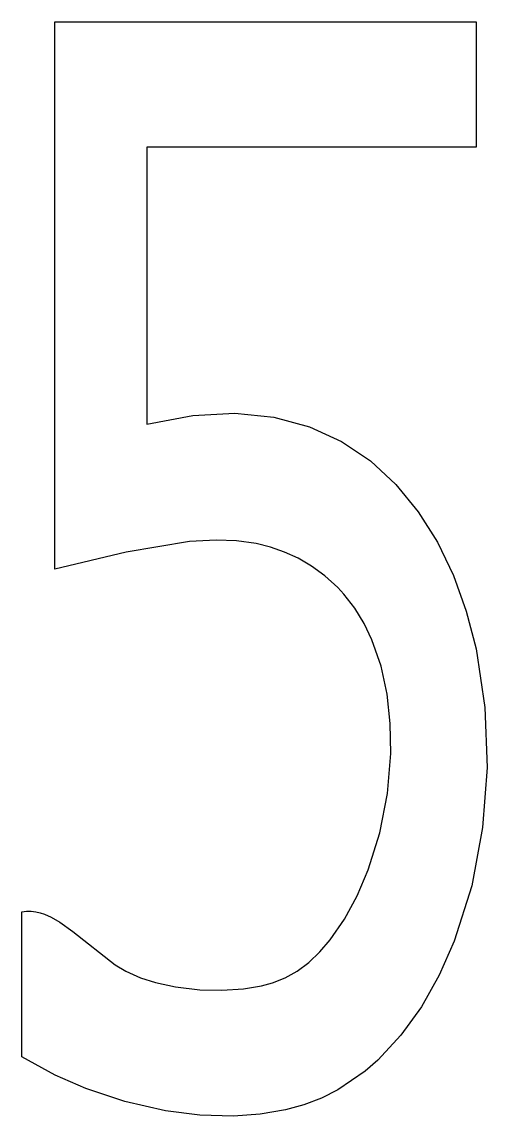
# Model space of a CAD drawing. Extents: x 0.25 to 1.11, y 0.21 to 2.23.
import ezdxf

# ---------------------------------------------------------------- set-up
doc = ezdxf.new("R2010")
doc.units = 0
doc.layers.add('5', color=7, linetype='CONTINUOUS')

msp = doc.modelspace()

# ---------------------------------------------------------------- linework, layer by layer
at = {"layer": '5'}
msp.add_polyline3d([(0.2511, 0.3213, 5.7484), (0.2511, 0.5893, 5.7484), (0.2598, 0.5904, 5.7484), (0.2684, 0.5905, 5.7484), (0.2768, 0.5895, 5.7484), (0.2851, 0.5877, 5.7484), (0.2933, 0.5851, 5.7484), (0.3054, 0.5798, 5.7484), (0.3214, 0.5704, 5.7484), (0.3454, 0.5528, 5.7484), (0.4239, 0.4913, 5.7484), (0.4437, 0.4795, 5.7484), (0.4704, 0.4675, 5.7484), (0.4986, 0.4587, 5.7484), (0.5353, 0.4509, 5.7484), (0.5805, 0.4455, 5.7484), (0.6213, 0.4444, 5.7484), (0.6614, 0.4471, 5.7484), (0.6943, 0.4527, 5.7484), (0.7148, 0.4583, 5.7484), (0.7385, 0.4675, 5.7484), (0.7608, 0.48, 5.7484), (0.7822, 0.4959, 5.7484), (0.8026, 0.5152, 5.7484), (0.8218, 0.5374, 5.7484), (0.8484, 0.5757, 5.7484), (0.8719, 0.6192, 5.7484), (0.8921, 0.667, 5.7484), (0.9133, 0.7357, 5.7484), (0.9275, 0.8082, 5.7484), (0.9338, 0.8822, 5.7484), (0.933, 0.9375, 5.7484), (0.9271, 0.9915, 5.7484), (0.9159, 1.0433, 5.7484), (0.8991, 1.0921, 5.7484), (0.8845, 1.1225, 5.7484), (0.8673, 1.1508, 5.7484), (0.8472, 1.1767, 5.7484), (0.8361, 1.1888, 5.7484), (0.8116, 1.2107, 5.7484), (0.7872, 1.2283, 5.7484), (0.7624, 1.2428, 5.7484), (0.7371, 1.2544, 5.7484), (0.7112, 1.2634, 5.7484), (0.6847, 1.2699, 5.7484), (0.6483, 1.275, 5.7484), (0.6106, 1.2765, 5.7484), (0.5615, 1.2738, 5.7484), (0.4441, 1.2542, 5.7484), (0.312, 1.2229, 5.7484), (0.312, 2.2343, 5.7484), (1.0918, 2.2343, 5.7484), (1.0918, 2.0027, 5.7484), (0.4826, 2.0027, 5.7484), (0.4826, 1.491, 5.7484), (0.5673, 1.5069, 5.7484), (0.6455, 1.5108, 5.7484), (0.7175, 1.5035, 5.7484), (0.7832, 1.4858, 5.7484), (0.8427, 1.4586, 5.7484), (0.8961, 1.4228, 5.7484), (0.9434, 1.3792, 5.7484), (0.9848, 1.3288, 5.7484), (1.0202, 1.2724, 5.7484), (1.0498, 1.2108, 5.7484), (1.0736, 1.145, 5.7484), (1.0916, 1.0757, 5.7484), (1.1082, 0.9673, 5.7484), (1.1122, 0.8562, 5.7484), (1.1039, 0.7452, 5.7484), (1.0836, 0.6373, 5.7484), (1.0514, 0.5353, 5.7484), (1.0235, 0.4722, 5.7484), (0.9906, 0.4139, 5.7484), (0.9525, 0.3612, 5.7484), (0.9096, 0.3152, 5.7484), (0.8862, 0.2949, 5.7484), (0.836, 0.2603, 5.7484), (0.8055, 0.245, 5.7484), (0.7732, 0.2327, 5.7484), (0.7393, 0.2233, 5.7484), (0.692, 0.2152, 5.7484), (0.643, 0.2118, 5.7484), (0.5802, 0.2137, 5.7484), (0.5168, 0.2217, 5.7484), (0.4416, 0.2387, 5.7484), (0.3693, 0.2627, 5.7484), (0.3127, 0.2873, 5.7484)], close=True, dxfattribs=at)

doc.saveas('drawing.dxf')
